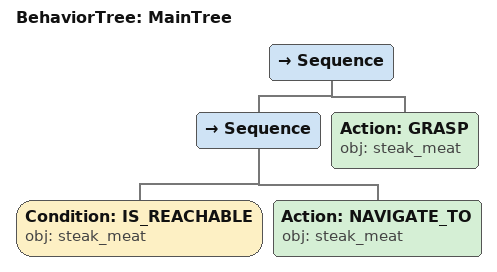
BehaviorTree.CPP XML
<root main_tree_to_execute="MainTree">
  <BehaviorTree ID="MainTree">
    <Sequence>
      <Sequence>
        <!-- Check steak_meat is reachable before NAVIGATE_TO -->
        <Condition ID="IS_REACHABLE" obj="steak_meat" />
        <!-- Navigate to steak_meat -->
        <Action ID="NAVIGATE_TO" obj="steak_meat" />
      </Sequence>
      <!-- Grasp steak_meat -->
      <Action ID="GRASP" obj="steak_meat" />
    </Sequence>
  </BehaviorTree>
</root>
